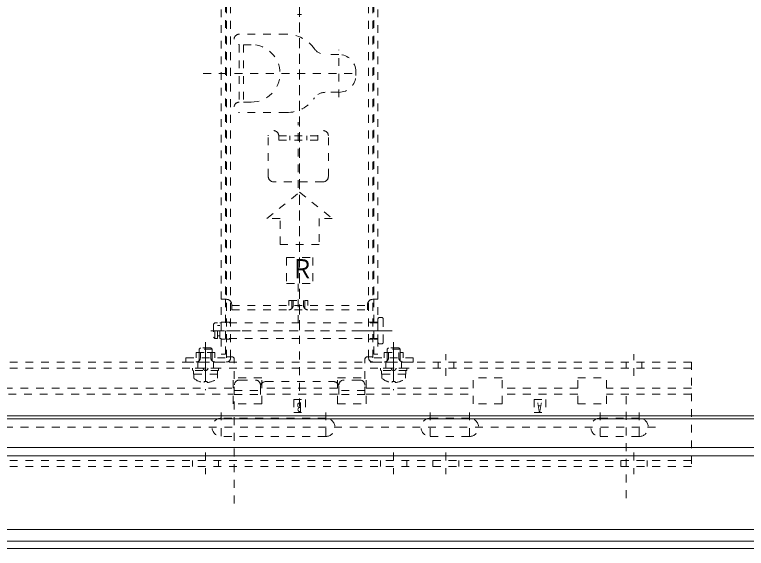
# Model space of a CAD drawing. Units: millimetres, scale not verified. Extents: x -98 to 63, y -194 to 57.
# Drawn here: x -21.13 to -11.8, y 2.13 to 8.94 of the extents above; entities that cross this region are included whole.
import ezdxf
from ezdxf.enums import TextEntityAlignment as Align

# ---------------------------------------------------------------- set-up
doc = ezdxf.new("R2010")
doc.units = ezdxf.units.MM
doc.header["$LTSCALE"] = 0.125
doc.header["$PDMODE"] = 32
doc.header["$PDSIZE"] = 0.0625
doc.linetypes.add('USER5', pattern=[1.4, 0.7, -0.7])
doc.layers.add('0-5_GAIKEI', color=1, linetype='USER5', lineweight=18)
doc.styles.add('ＭＳ ゴシック', font='')
doc.styles.get('ＭＳ ゴシック').set_extended_font_data('MS Gothic')

msp = doc.modelspace()

# ---------------------------------------------------------------- linework, layer by layer
at = {"layer": '0-5_GAIKEI'}
for p, q in [((-17.4965, 3.9435), (-17.4965, 21.0463)), ((-17.4965, 20.6161), (-17.4965, 4.7913)), ((-18.4965, 20.4102), (-18.4965, 4.6102)), ((-18.4299, 4.5635), (-18.4299, 20.3569)), ((-18.3765, 4.5635), (-18.3765, 20.3569)), ((-16.6165, 4.5635), (-16.6165, 20.3569)), ((-16.5632, 4.5635), (-16.5632, 20.3569)), ((-16.4965, 20.4102), (-16.4965, 4.6102)), ((-18.4432, 20.2735), (-18.4432, 5.3102)), ((-16.5499, 20.2735), (-16.5499, 5.3102)), ((-17.4715, 8.9435), (-17.5215, 8.9435)), ((-17.6632, 8.6935), (-18.2665, 8.6935)), ((-18.2665, 8.5602), (-18.2665, 7.8269)), ((-18.1132, 8.5602), (-18.2665, 8.5602)), ((-18.2132, 8.5602), (-18.2132, 7.8269)), ((-16.9965, 8.4352), (-17.17, 8.4352)), ((-16.9965, 7.8885), (-16.9965, 8.4964)), ((-16.7799, 8.1685), (-16.7799, 8.2185)), ((-18.7265, 8.1935), (-16.7441, 8.1935)), ((-16.9965, 7.9519), (-17.17, 7.9519)), ((-18.1132, 7.8269), (-18.2665, 7.8269)), ((-17.6632, 7.6935), (-18.2665, 7.6935)), ((-17.5132, 6.732), (-17.5132, 7.5697)), ((-17.8965, 6.8769), (-17.8965, 7.3969)), ((-17.2632, 7.3969), (-17.7632, 7.3969)), ((-17.7632, 7.3435), (-17.7632, 7.3969)), ((-17.6215, 7.3435), (-17.6215, 7.3969)), ((-17.4049, 7.3435), (-17.4049, 7.3969)), ((-17.2632, 7.3435), (-17.2632, 7.3969)), ((-17.1299, 6.8769), (-17.1299, 7.3969)), ((-17.2632, 7.3435), (-17.7632, 7.3435)), ((-17.1965, 6.8102), (-17.8299, 6.8102)), ((-17.2465, 6.3435), (-17.2465, 6.0102)), ((-17.0799, 6.3435), (-17.2465, 6.3435)), ((-17.2465, 6.0102), (-17.7465, 6.0102)), ((-17.6632, 5.8435), (-17.3299, 5.8435)), ((-17.3299, 5.8435), (-17.3299, 5.5102)), ((-17.5132, 5.0094), (-17.5132, 5.5744)), ((-18.4965, 5.3102), (-18.4299, 5.3102)), ((-18.4432, 5.3102), (-18.4432, 4.6102)), ((-18.3632, 5.2435), (-18.3632, 5.1769)), ((-18.3632, 5.2302), (-16.6299, 5.2302)), ((-17.6332, 5.2969), (-17.3932, 5.2969)), ((-17.6332, 5.2302), (-17.6332, 5.2969)), ((-17.5965, 5.1915), (-17.5965, 5.2969)), ((-17.5799, 5.2302), (-17.5799, 5.2969)), ((-17.4465, 5.2302), (-17.4465, 5.2969)), ((-17.4299, 5.1915), (-17.4299, 5.2969)), ((-17.3932, 5.2302), (-17.3932, 5.2969)), ((-16.6299, 5.2435), (-16.6299, 5.1769)), ((-16.4965, 5.3102), (-16.5632, 5.3102)), ((-16.5499, 5.3102), (-16.5499, 4.6102)), ((-18.3632, 5.1769), (-16.6299, 5.1769)), ((-16.4965, 4.7602), (-16.4965, 5.0602)), ((-16.4465, 5.0769), (-16.4799, 5.0769)), ((-16.4299, 4.7602), (-16.4299, 5.0602)), ((-18.5799, 5.0102), (-18.5965, 4.9935)), ((-18.5965, 4.9935), (-18.5965, 4.8269)), ((-18.5799, 4.8102), (-18.5799, 5.0102)), ((-18.5799, 5.0102), (-18.5465, 5.0102)), ((-18.5465, 4.8102), (-18.5465, 5.0102)), ((-18.5465, 4.9769), (-18.5132, 4.9769)), ((-18.5132, 4.8102), (-18.5132, 5.0102)), ((-16.4965, 5.0102), (-18.5132, 5.0102)), ((-18.4965, 5.0185), (-18.4432, 5.0185)), ((-18.3765, 5.0185), (-18.4299, 5.0185)), ((-16.5632, 5.0185), (-16.6165, 5.0185)), ((-16.4965, 5.0185), (-16.5499, 5.0185)), ((-16.3299, 4.9102), (-18.668, 4.9102)), ((-16.315, 4.9102), (-18.6339, 4.9102)), ((-18.2551, 4.9102), (-18.5101, 4.9102)), ((-16.4177, 4.9102), (-16.7354, 4.9102)), ((-18.5799, 4.8102), (-18.5965, 4.8269)), ((-18.5799, 4.8102), (-18.5465, 4.8102)), ((-18.5465, 4.8435), (-18.5132, 4.8435)), ((-16.4965, 4.8102), (-18.5132, 4.8102)), ((-18.4965, 4.8019), (-18.4432, 4.8019)), ((-18.3765, 4.8019), (-18.4299, 4.8019)), ((-16.5632, 4.8019), (-16.6165, 4.8019)), ((-16.4965, 4.8019), (-16.5499, 4.8019)), ((-18.7621, 4.6902), (-18.7799, 4.6724)), ((-18.7799, 4.6724), (-18.7799, 4.6302)), ((-18.631, 4.6902), (-18.7621, 4.6902)), ((-18.6965, 4.762), (-18.6965, 4.1511)), ((-18.6965, 4.4102), (-18.6965, 4.7302)), ((-18.6132, 4.6724), (-18.6132, 4.6302)), ((-16.4465, 4.7435), (-16.4799, 4.7435)), ((-16.3621, 4.6902), (-16.3799, 4.6724)), ((-16.3799, 4.6724), (-16.3799, 4.6302)), ((-16.231, 4.6902), (-16.3621, 4.6902)), ((-16.2965, 4.762), (-16.2965, 4.1511)), ((-16.2965, 4.4102), (-16.2965, 4.7302)), ((-16.2132, 4.6724), (-16.2132, 4.6302)), ((-18.8165, 4.5635), (-18.8165, 4.6302)), ((-18.8165, 4.6302), (-18.5765, 4.6302)), ((-18.5765, 4.6302), (-18.8165, 4.6302)), ((-18.8165, 4.5635), (-18.8165, 4.6302)), ((-18.7799, 4.5248), (-18.7799, 4.6302)), ((-18.7632, 4.5635), (-18.7632, 4.6302)), ((-18.6965, 4.3335), (-18.6965, 4.6102)), ((-18.6299, 4.5635), (-18.6299, 4.6302)), ((-18.6132, 4.5248), (-18.6132, 4.6302)), ((-18.5765, 4.6302), (-18.5765, 4.5635)), ((-18.5765, 4.5635), (-18.5765, 4.6302)), ((-18.4432, 4.6102), (-18.4965, 4.6102)), ((-18.3765, 4.5769), (-18.4299, 4.5769)), ((-18.3632, 4.5769), (-18.3765, 4.5769)), ((-16.6299, 4.5769), (-16.6165, 4.5769)), ((-16.6165, 4.5769), (-16.5632, 4.5769)), ((-16.5499, 4.6102), (-16.4965, 4.6102)), ((-16.4165, 4.5635), (-16.4165, 4.6302)), ((-16.4165, 4.6302), (-16.1765, 4.6302)), ((-16.3799, 4.5248), (-16.3799, 4.6302)), ((-16.3632, 4.5635), (-16.3632, 4.6302)), ((-16.2965, 4.3335), (-16.2965, 4.6102)), ((-16.2299, 4.5635), (-16.2299, 4.6302)), ((-16.2132, 4.5248), (-16.2132, 4.6302)), ((-16.1765, 4.6302), (-16.1765, 4.5635)), ((-16.1765, 4.5635), (-16.1765, 4.6302)), ((-15.6299, 4.3335), (-15.6299, 4.6102)), ((-13.2299, 4.3335), (-13.2299, 4.6102)), ((-12.4965, 4.5102), (-39.1632, 4.5102)), ((-18.9465, 4.5635), (-18.4299, 4.5635)), ((-18.9465, 4.5635), (-18.9465, 4.5102)), ((-18.9465, 4.5102), (-18.4299, 4.5102)), ((-18.7965, 4.4335), (-18.7965, 4.5102)), ((-18.5965, 4.4335), (-18.5965, 4.5102)), ((-18.3299, 4.0935), (-18.3299, 4.5435)), ((-16.6632, 4.0935), (-16.6632, 4.5435)), ((-16.0465, 4.5635), (-16.5632, 4.5635)), ((-16.0465, 4.5102), (-16.5632, 4.5102)), ((-16.3965, 4.4335), (-16.3965, 4.5102)), ((-16.1965, 4.4335), (-16.1965, 4.5102)), ((-16.0465, 4.5635), (-16.0465, 4.5102)), ((-15.7299, 4.4335), (-15.7299, 4.5102)), ((-15.5299, 4.4335), (-15.5299, 4.5102)), ((-13.3299, 4.4335), (-13.3299, 4.5102)), ((-13.1299, 4.4335), (-13.1299, 4.5102)), ((-12.4965, 4.5102), (-12.4965, 3.1769)), ((-12.4965, 4.4335), (-39.1632, 4.4335)), ((-18.8632, 4.4335), (-18.8632, 4.4002)), ((-18.5299, 4.4335), (-18.8632, 4.4335)), ((-18.5299, 4.4002), (-18.8632, 4.4002)), ((-18.8499, 4.4002), (-18.8499, 4.3569)), ((-18.5432, 4.3569), (-18.5432, 4.4002)), ((-18.5299, 4.4002), (-18.5299, 4.4335)), ((-16.4632, 4.4335), (-16.4632, 4.4002)), ((-16.1299, 4.4335), (-16.4632, 4.4335)), ((-16.1299, 4.4002), (-16.4632, 4.4002)), ((-16.4499, 4.4002), (-16.4499, 4.3569)), ((-16.1432, 4.3569), (-16.1432, 4.4002)), ((-16.1299, 4.4002), (-16.1299, 4.4335)), ((-18.5432, 4.3569), (-18.8499, 4.3569)), ((-18.8465, 4.3569), (-18.8465, 4.3019)), ((-18.5465, 4.3569), (-18.5465, 4.3019)), ((-17.9799, 4.3102), (-18.3465, 4.3102)), ((-17.9799, 3.9769), (-17.9799, 4.3102)), ((-16.6465, 3.9769), (-16.6465, 4.3102)), ((-16.1432, 4.3569), (-16.4499, 4.3569)), ((-16.4465, 4.3569), (-16.4465, 4.3019)), ((-16.1465, 4.3569), (-16.1465, 4.3019)), ((-15.2799, 3.9769), (-15.2799, 4.3102)), ((-13.9465, 4.3102), (-13.5799, 4.3102)), ((-13.9465, 3.9769), (-13.9465, 4.3102)), ((-18.6765, 4.2477), (-18.6765, 4.2611)), ((-18.2632, 4.2802), (-18.0632, 4.2802)), ((-17.9965, 4.0935), (-17.9965, 4.2135)), ((-17.9299, 4.2602), (-17.0632, 4.2602)), ((-16.9965, 4.0935), (-16.9965, 4.2135)), ((-16.7299, 4.2802), (-16.9299, 4.2802)), ((-16.2765, 4.2477), (-16.2765, 4.2611)), ((-25.66, 4.1769), (-18.3465, 4.1769)), ((-18.3299, 4.1469), (-17.9965, 4.1469)), ((-17.0132, 4.1769), (-17.9799, 4.1769)), ((-16.6632, 4.1469), (-16.9965, 4.1469)), ((-16.6465, 4.1769), (-15.2799, 4.1769)), ((-13.9465, 4.1769), (-14.9132, 4.1769)), ((-12.4965, 4.1769), (-13.5799, 4.1769)), ((-25.6119, 4.1002), (-18.3465, 4.1002)), ((-18.3299, 4.0935), (-17.9965, 4.0935)), ((-17.0132, 4.1002), (-17.9799, 4.1002)), ((-17.5715, 4.0335), (-17.5715, 3.8669)), ((-17.5715, 4.0335), (-17.4215, 4.0335)), ((-17.4215, 4.0335), (-17.4215, 3.8669)), ((-16.6632, 4.0935), (-16.9965, 4.0935)), ((-16.6465, 4.1002), (-15.2799, 4.1002)), ((-13.9465, 4.1002), (-14.9132, 4.1002)), ((-12.4965, 4.1002), (-13.5799, 4.1002)), ((-13.3299, 4.0726), (-13.3299, 2.7332)), ((-18.3299, 4.0057), (-18.3299, 2.6346)), ((-17.0132, 3.9769), (-16.6465, 3.9769)), ((-14.9132, 3.9769), (-15.2799, 3.9769)), ((-18.4965, 3.8659), (-18.4965, 3.4931)), ((-17.5715, 3.8669), (-17.4215, 3.8669)), ((-17.1632, 3.8659), (-17.1632, 3.4931)), ((-15.8299, 3.8659), (-15.8299, 3.4931)), ((-15.3299, 3.8659), (-15.3299, 3.4931)), ((-13.6632, 3.8659), (-13.6632, 3.4931)), ((-13.1632, 3.8659), (-13.1632, 3.4931)), ((-17.1632, 3.7935), (-18.4965, 3.7935)), ((-15.3299, 3.7935), (-15.8299, 3.7935)), ((-13.1632, 3.7935), (-13.6632, 3.7935)), ((-12.957, 3.6769), (-38.7521, 3.6769)), ((-17.1632, 3.5602), (-18.4965, 3.5602)), ((-15.3299, 3.5602), (-15.8299, 3.5602)), ((-13.1632, 3.5602), (-13.6632, 3.5602)), ((-18.6965, 3.3535), (-18.6965, 3.0769)), ((-16.2965, 3.3535), (-16.2965, 3.0769)), ((-15.6299, 3.3535), (-15.6299, 3.0769)), ((-13.2299, 3.3535), (-13.2299, 3.0769)), ((-12.4965, 3.2535), (-39.1632, 3.2535)), ((-12.4965, 3.1769), (-39.1632, 3.1769)), ((-18.8632, 3.1769), (-18.8632, 3.2535)), ((-18.5299, 3.1769), (-18.5299, 3.2535)), ((-16.4632, 3.1769), (-16.4632, 3.2535)), ((-16.1299, 3.1769), (-16.1299, 3.2535)), ((-15.7965, 3.1769), (-15.7965, 3.2535)), ((-15.4632, 3.1769), (-15.4632, 3.2535)), ((-13.3965, 3.1769), (-13.3965, 3.2535)), ((-13.0632, 3.1769), (-13.0632, 3.2535))]:
    msp.add_line(p, q, dxfattribs=at)
at = {"layer": '0-5_GAIKEI', "linetype": 'Continuous'}
for p, q in [((-47.3718, 3.7851), (-4.2879, 3.7851)), ((-47.362, 3.8252), (-4.2977, 3.8252)), ((-3.8732, 3.4183), (-47.7866, 3.4183)), ((-47.7911, 3.3126), (-3.8687, 3.3126)), ((-48.7732, 2.3734), (-2.8865, 2.3734)), ((-2.7353, 2.2222), (-48.9245, 2.2222))]:
    msp.add_line(p, q, dxfattribs=at)
at = {"layer": '0-5_GAIKEI', "color": 7, "linetype": 'Continuous'}
msp.add_line((-49.0134, 2.1319), (-2.6464, 2.1319), dxfattribs=at)
at = {"layer": '0-5_GAIKEI'}
for points in [[(-17.7465, 6.0102), (-17.7465, 6.3435), (-17.9132, 6.3435), (-17.4965, 6.6769), (-17.0799, 6.3435)], [(-17.6632, 5.8435), (-17.6632, 5.5102), (-17.3299, 5.5102)], [(-18.631, 4.6902), (-18.6132, 4.6724), (-18.7799, 4.6724)], [(-16.231, 4.6902), (-16.2132, 4.6724), (-16.3799, 4.6724)], [(-16.4165, 4.5635), (-16.4165, 4.6302), (-16.1765, 4.6302)], [(-17.9799, 3.9769), (-18.3465, 3.9769), (-18.3465, 4.3102)], [(-17.0132, 3.9769), (-17.0132, 4.3102), (-16.6465, 4.3102)], [(-14.9132, 3.9769), (-14.9132, 4.3102), (-15.2799, 4.3102)], [(-13.9465, 3.9769), (-13.5799, 3.9769), (-13.5799, 4.3102)], [(-18.7165, 4.2477), (-18.7165, 4.2611), (-18.6765, 4.2611)], [(-16.3165, 4.2477), (-16.3165, 4.2611), (-16.2765, 4.2611)], [(-14.5049, 4.0335), (-14.3549, 4.0335), (-14.3549, 3.8669)], [(-14.5049, 4.0335), (-14.5049, 3.8669), (-14.3549, 3.8669)]]:
    msp.add_lwpolyline(points, dxfattribs=at)
for centre, radius, start, end in [((-18.2665, 8.6269), 0.0667, 90, 270), ((-17.6632, 8.2602), 0.4333, 34.71149, 90), ((-18.1132, 8.1935), 0.3667, 270, 90), ((-17.17, 8.6019), 0.1667, 214.71149, 270), ((-16.9965, 8.2185), 0.2167, 0, 90), ((-16.9965, 8.1685), 0.2167, 270, 0), ((-17.17, 7.7852), 0.1667, 90, 145.28851), ((-17.6632, 8.1269), 0.4333, 270, 325.28851), ((-18.2665, 7.7602), 0.0667, 90, 270), ((-17.8299, 7.3969), 0.0667, 0, 180), ((-17.1965, 7.3969), 0.0667, 0, 180), ((-17.8299, 6.8769), 0.0667, 180, 270), ((-17.1965, 6.8769), 0.0667, 270, 0), ((-18.4299, 5.2435), 0.0667, 0, 90), ((-17.6332, 5.2302), 0.0533, 270, 0), ((-17.3932, 5.2302), 0.0533, 180, 270), ((-16.5632, 5.2435), 0.0667, 90, 180), ((-16.4799, 5.0602), 0.0167, 90, 180), ((-16.4465, 5.0602), 0.0167, 0, 90), ((-16.4799, 4.7602), 0.0167, 180, 270), ((-16.4465, 4.7602), 0.0167, 270, 0), ((-18.3632, 4.5435), 0.0333, 0, 90), ((-16.6299, 4.5435), 0.0333, 90, 180), ((-18.8165, 4.5635), 0.0533, 270, 0), ((-18.5765, 4.5635), 0.0533, 180, 270), ((-18.4299, 4.5635), 0.0533, 270, 0), ((-16.5632, 4.5635), 0.0533, 180, 270), ((-16.4165, 4.5635), 0.0533, 270, 0), ((-16.1765, 4.5635), 0.0533, 180, 270), ((-18.6965, 4.4789), 0.2321, 229.72739, 265.05554), ((-18.6965, 4.4789), 0.2321, 274.94446, 310.27261), ((-16.2965, 4.4789), 0.2321, 229.72739, 265.05554), ((-16.2965, 4.4789), 0.2321, 274.94446, 310.27261), ((-18.2632, 4.2135), 0.0667, 90, 180), ((-18.0632, 4.2135), 0.0667, 0, 90), ((-17.9299, 4.1935), 0.0667, 90, 180), ((-17.0632, 4.1935), 0.0667, 0, 90), ((-16.9299, 4.2135), 0.0667, 90, 180), ((-16.7299, 4.2135), 0.0667, 0, 90), ((-18.4965, 3.6769), 0.1167, 90, 270), ((-17.1632, 3.6769), 0.1167, 270, 90), ((-15.8299, 3.6769), 0.1167, 90, 270), ((-15.3299, 3.6769), 0.1167, 270, 90), ((-13.6632, 3.6769), 0.1167, 90, 270), ((-13.1632, 3.6769), 0.1167, 270, 90)]:
    msp.add_arc(centre, radius, start, end, dxfattribs=at)
for p in [(-18.6965, 4.4335), (-16.2965, 4.4335)]:
    msp.add_point(p, dxfattribs=at)

# ---------------------------------------------------------------- texts
at = {"layer": '0-5_GAIKEI', "color": 7, "style": 'ＭＳ ゴシック', "width": 0.85}
msp.add_text('Ｒ', height=0.2444, dxfattribs=at).set_placement((-17.6059, 5.505), align=Align.BOTTOM_LEFT)
at = {"layer": '0-5_GAIKEI', "color": 7, "style": 'ＭＳ ゴシック', "width": 0.75}
for s, p in [('B', (-17.4703, 4.0308)), ('A', (-14.4036, 4.0292))]:
    msp.add_text(s, height=0.1222, rotation=180, dxfattribs=at).set_placement(p, align=Align.BOTTOM_LEFT)

doc.saveas('drawing.dxf')
